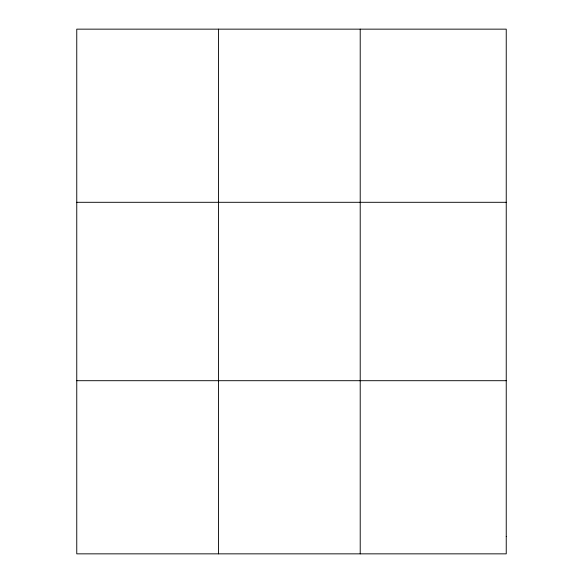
<?xml version="1.0" encoding="UTF-8"?>
<svg xmlns="http://www.w3.org/2000/svg" width="583" height="583" viewBox="0 0 583 583"><rect width="100%" height="100%" fill="white"/><g stroke="black" fill="none" stroke-linecap="round" stroke-linejoin="round"><path stroke-width="0.87" d="M218.487 553.85L218.487 29.15M360.214 553.85L360.214 29.15M76.759 202.301L506.241 202.301M76.759 380.699L506.241 380.699M506.241 536.535L506.241 553.85L76.759 553.85L76.759 29.15L506.241 29.15L506.241 536.535"/></g></svg>
